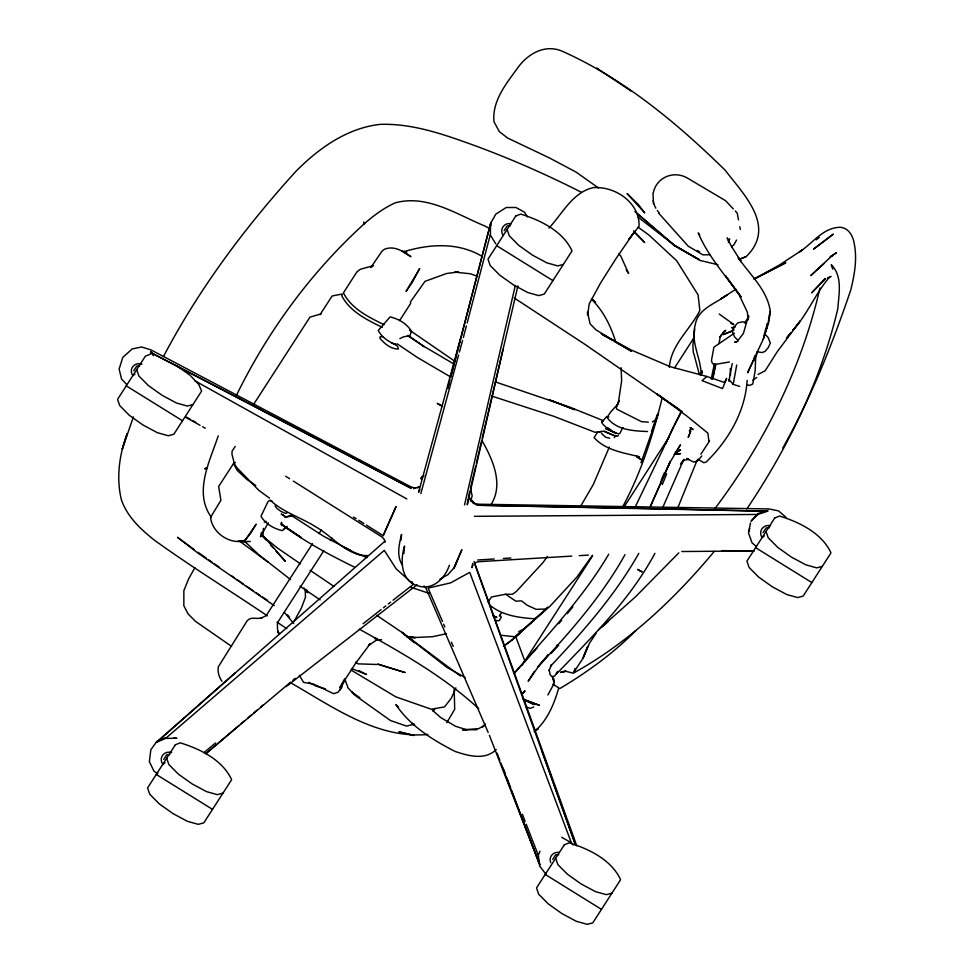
<?xml version="1.0" encoding="UTF-8"?>
<svg xmlns="http://www.w3.org/2000/svg" width="973" height="973" viewBox="0 0 973 973"><rect width="100%" height="100%" fill="white"/><g stroke="black" fill="none" stroke-linecap="round" stroke-linejoin="round"><path stroke-width="1.46" d="M701.132 374.435C700.925 357.687 690.319 341.912 695.245 324.873C697.665 308.575 716.189 303.308 727.476 294.673L721.139 298.711L735.953 289.176M263.403 528.351L262.892 535.454L285.296 561.324L276.15 551.229M730.431 375.14L730.285 368.439M403.892 553.503L404.525 546.06C399.952 560.691 400.779 581.805 418.889 586.16C433.374 590.161 445.16 577.95 449.38 565.204M401.022 540.173L401.569 534.432C399.125 544.235 396.4 555.547 402.104 564.729M281.306 524.143L281.525 522.392L281.854 525.578L281.306 524.143L301.338 537.668L281.306 524.143C303.977 541.329 329.215 554.707 354.671 567.235M701.387 374.544L701.886 370.664L700.888 375.286M472.671 563.428L471.99 567.745L473 564.875M712.613 378.558L715.277 363.963M719.023 343.53L720.361 336.232M733.168 384.384L736.719 365.033M694.746 328.983L692.873 345.585L693.323 352.773M747.155 380.334C745.184 411.968 728.205 440.562 706.057 462.139L703.747 462.698L697.896 459.159M728.911 381.307L732.219 363.513M750.487 522.902L748.517 532.924L752.02 542.8L756.58 546.717M749.113 531.197L749.672 528.327M748.833 315.982L748.067 319.886L747.41 312.272L739.2 294.965L725.457 275.712L741.134 296.984C726.089 276.21 708.32 256.787 698.213 232.912L699.721 235.101M754.841 355.887L753.284 361.421L755.097 356.969L747.592 372.72L763.294 339.103L767.733 323.985M768.305 321.212L770.312 311.506C767.405 289.784 749.928 274.897 738.203 257.626L741.377 261.895L731.416 246.388L727.196 237.899L728.911 241.73L729.58 238.92L728.388 242.557M711.202 378.996L714.34 364.109M819.984 287.935C801.74 367.928 764.146 443.238 714.9 508.611M712.856 378.436L715.714 365.082M261.409 532.535L260.472 536.768L268.268 522.854M712.224 379.312L715.508 364.705M211.226 517.113C193.42 492.095 209.937 460.995 218.244 435.843M669.327 367.186C671.212 344.32 690.21 329.689 699.842 310.509L698.091 294.916L676.685 260.74L648.845 234.967L638.093 227.183M757.298 351.581L755.632 358.842L755.145 370.932L752.749 384.031L749.648 385.417L747.592 384.919M464.535 504.89L515.276 285.6M502.932 350.073L467.247 504.756L468.779 496.352L468.791 499.66L468.633 497.373M468.755 495.658L469.801 491.231M470.482 488.276L475.688 466.103M476.369 463.172L481.574 440.988M482.243 438.069L517.916 285.88M622.647 506.811C641.219 472.696 652.932 435.15 662.285 397.568M748.419 315.957L743.36 333.544L737.206 341.499L734.603 342.192L736.512 342.095M763.878 337.315L767.454 322.975M769.242 315.811L770.312 311.506L768.792 322.112L763.294 339.103M449.988 379.579L447.702 388.397L448.881 384.067M450.754 376.648L490.769 223.012L495.829 214.121L506.228 207.517L515.97 207.492L524.508 212.211L527.402 216.894M450.791 376.733L490.441 223.899L490.441 234.116L467.162 322.975M463.343 337.546L466.395 325.894M460.338 339.115L418.597 492.241L419.886 489.638M420.822 493.639L458.587 355.048M459.39 352.129L462.564 340.465M421.467 479.312L422.306 476.624L420.786 478.558L423.948 475.736M470.494 501.229L472.185 495.829L470.567 488.811M575.067 668.475L573.742 672.416L582.985 658.283L587.704 646.486L582.985 658.283L589.553 643.129L596.048 633.338M651.642 431.234L657.261 414.607M767.904 510.351L767.612 511.214L757.821 514.449L474.338 516.322M701.253 374.277L701.971 372.233L700.341 375.432M641.012 462.747L658.551 413.221M165.021 737.826L156.86 741.414L156.531 742.29L165.641 738.373L384.286 550.365L396.218 568.913L413.379 584.311L393.043 600.244M133.398 416.882L122.233 449.21L127.195 433.593C119.314 454.573 116.055 477.731 121.382 499.721C127.183 516.663 140.453 529.069 154.099 539.942C190.951 566.566 229.725 590.416 267.405 615.873M661.287 480.37L663.793 473.96M552.396 676.503L554.865 675.955L557.517 671.419M383.155 535.661L395.962 506.775L383.155 535.661L366.444 525.128M539.577 863.525L538.276 855.291L539.991 851.217M609.353 447.033L593.335 484.445L580.394 506.69M616.152 407.565L619.156 400.584L616.152 407.565L616.955 409.268L641.535 421.674L648.334 422.16M650.195 506.982L670.239 461.543L649.903 507.468M457.869 559.207L454.099 567.818L447.969 574.629L439.93 579.215M455.838 687.862L451.326 698.188L444.515 706.909L431.234 709.22L395.792 696.838L351.071 670.056M697.155 460.132L677.39 508.83M665.423 444.247L673.498 426.697M662.662 507.711L683.824 459.353M236.147 395.938C267.611 331.367 311.263 271.795 364.522 223.571C373.814 215.447 383.824 208.015 395.099 202.883C426.965 194.101 456.775 214.449 485.077 226.113L490.392 228.947M556.507 673.9C592.472 636.561 630.09 599.587 654.902 553.357M663.829 475.408L670.592 461.336L680.504 444.758L677.026 450.158M721.346 334.736C717.442 342.241 723.316 330.65 725.773 330.321L722.55 333.435M299.27 675.286L303.6 682.401L313.415 684.08L333.63 693.676L337.753 692.375L339.881 690.003L344.393 680.991M163.488 356.532C198.723 289.37 244.551 227.95 295.427 171.856C318.268 148.541 346.826 128.108 380.078 124.374C413.318 123.267 445.038 134.882 475.833 145.986C511.907 159.341 547.167 174.872 581.453 192.301M674.167 425.408L681.635 411.725M635.101 507.213L681.392 410.886M344.795 678.582L339.759 687.826L355.656 663.221L369.898 644.126M622.975 427.536L620.129 432.79A10.752 2.712 32.8 0 1 608.721 429.215A10.752 2.712 32.8 0 1 602.992 421.2M293.907 621.625L301.387 608.04L305.473 597.227L305.23 589.808M736.561 240.039L733.946 244.734L731.66 246.704M194.892 567.721L188.762 578.582L183.848 590.647L183.848 605.778L188.13 613.975L195.488 621.358L231.598 646.376M782.779 448.03C810.959 398.054 832.316 344.26 850.779 290.003C854.367 275.274 857.237 259.84 854.428 244.734C853.357 236.877 849.32 228.168 840.441 227.293C823.061 227.293 812.808 243.408 799.453 251.922L802.543 249.781L779.677 264.875L754.78 278.789L785.758 262.795L753.698 279.02M446.826 722.684L454.695 709.256L454.184 688.993M638.799 553.345C615.24 595.123 583.362 631.234 550.694 666.043L551.363 664.729L549.04 670.738L549.246 669.862L550.11 674.727L553.698 678.436L553.978 682.693L552.992 678.57L554.16 681.587L553.734 684.214L547.872 694.965M625.007 554.646C601.873 596.194 570.263 631.866 538.154 666.602L548.419 654.586L538.774 665.994L528.157 681.295L534.311 671.455M608.697 554.233C582.876 598.261 547.264 634.98 514.182 673.438M747.641 318.548L744.625 322.914M709.548 440.939L700.901 454.184M253.539 404.5L309.925 317.162L321.224 313.853M399.611 320.604L410.679 303.369L410.411 301.958L424.982 281.355L446.595 273.486L458.514 271.966L454.805 272.124L470.494 273.79L477.524 276.405M133.715 370.822L136.755 366.103L139.735 366.067M235.235 446.364L232.024 451.35L232.012 454.44L234.457 463.805L236.634 467.417L258.672 490.197L269.472 498.14M320.056 314.68L332.097 295.999L342.131 294.016M233.921 462.868L233.484 463.537L237.217 470.409L247.166 479.64L255.741 485.454M342.387 294.466L341.681 295.561C349.623 311.445 367.003 319.849 382.267 327.378M504.136 230.674L507.176 225.943L510.156 225.906M163.719 759.427L166.76 754.695L169.74 754.659M312.491 543.7L266.067 615.812L260.594 618.281L262.126 617.746C257.2 619.728 250.803 615.958 247.033 620.993L218.402 666.687C217.356 671.808 219.034 677.111 221.966 681.319M318.998 533.581L321.443 529.786M323.814 550.73L277.402 622.842L277.475 628.753L278.874 634.177L277.84 631.441L279.433 633.824M330.321 540.611L331.951 538.081M491 504.61C504.014 484.274 492.606 459.122 481.878 440.404M499.319 616.116L501.545 612.662M614.255 437.68L615.739 435.369M674.678 367.733L694.406 337.108M522.014 665.386L592.642 555.741M623.851 507.286L669.01 437.169M639.431 570.519L642.168 571.917L637.583 569.412L639.468 570.458M763.075 532.645L766.116 527.925L769.096 527.877M552.688 859.427L555.729 854.708L558.709 854.671M488.13 602.117L491.438 596.996L505.571 594.248L512.394 594.308L516.286 591.535L543.043 562.528L547.349 556.471M701.788 455.96L697.386 461.202L693.554 462.041L686.597 458.453L688.811 459.402L684.274 460.229L680.601 464.085L683.022 460.533M370.81 267.563L382.073 251.07L384.444 249.258C394.138 245.293 403.272 251.326 410.898 256.702L402.044 251.083L406.714 252.007L403.807 252.481M746.814 509.001C787.656 448.103 820.981 380.346 837.802 308.794C838.835 294.016 842.886 276.32 831.295 264.741L832.754 269.193M674.873 453.309L676.308 451.217M746.291 256.544L739.273 259.39L746.291 256.544C776.624 226.685 744.126 194.965 725.031 170.068C677.062 123.17 624.301 79.044 562.637 51.411C545.354 43.651 527.95 53.6 517.843 67.684C506.325 83.581 491.949 100.839 493.98 121.722L499.356 131.647L507.565 138.008L549.611 158.027L576.247 172.197L598.456 187.971M592.399 555.303L576.892 577.074L550.134 606.082L513.537 638.361L521.297 631.343M156.86 741.414L150.851 749.709L149.343 761.652L153.941 771.115L157.662 773.693M433.204 711.324L434.773 709.22M548.918 228.156C562.26 213.902 572.452 192.532 592.995 187.667C614.96 185.855 639.93 202.639 639.066 226.174L628.935 239.236L633.958 232.498L615.727 259L600.596 282.948L589.212 303.856L587.619 315.143L587.522 312.187L590.1 323.839L595.95 329.859L631.441 351.253L614.401 341.487M601.825 422.112L606.702 416.529L608.794 417.003M790.1 333.666L786.415 338.263L790.903 332.693M792.861 330.212C807.675 314.23 815.483 293.08 829.787 276.867L827.464 278.387L831.112 276.405M714.328 551.338C674.386 599.259 628.217 642.922 573.304 673.182L565.422 671.2L562.832 671.711M792.703 330.455L800.22 321.017L777.22 351.776L765.192 370.737L758.003 374.459M339.881 690.003L341.827 687.656L341.511 684.992M567.247 613.622L572.866 606.86M514.389 673.061L537.449 647.532M522.902 693.275L525.019 690.806L522.148 693.858M558.672 623.717L561.628 620.385M765.204 330.017L766.87 328.144M755.985 515.714L751.071 521.163L757.821 514.449M369.959 643.919L368.512 645.513L376.162 640.343L381.611 639.699M551.229 653.236L558.599 645.513L556.459 645.367M678.813 552.859L635.685 596.644L601.472 627.135M485.381 723.985L482.34 727.001L483.958 725.809L478.594 728.655L462.467 729.799L476.855 729.714M635.892 630.516C613.379 653.297 587.254 672.221 559.791 688.568M283.727 529.507L287.023 526.429L282.279 530.638C273.936 528.704 265.301 523.815 260.983 516.237L267.94 501.74L269.606 500.426L271.978 500.973M516.444 636.135L524.532 628.582L518.597 631.659M503.576 646.254L513.33 639.018L547.933 607.237L523.523 629.324M824.034 263.525L810.777 275.578L832.645 255.206L830.419 256.787M516.189 636.184L524.532 628.582M706.824 376.466L702.092 380.662L722.525 388.58L726.661 378.351L724.471 382.462L706.824 376.466L670.142 366.663L631.258 350.037L601.265 333.8M235.332 672.781L156.531 742.29L385.028 541.122M205.814 753.649L238.993 725.481M241.28 723.547L244.722 720.628M248.151 717.709L251.581 714.802M253.868 712.856L257.31 709.949M260.74 707.03L263.026 705.084M206.069 753.528L290.538 682.207M292.849 680.261L295.16 678.303M598.614 629.689L608.113 621.662M203.892 752.701L215.519 742.971M363.124 623.681L381.075 609.621M383.471 607.748L385.855 605.875M388.251 603.99L390.647 602.117M286.147 686.634L417.125 584.737M609.706 438.203L605.644 437.266L601.484 433.411M618.463 435.381L617.296 436.293L613.987 435.527L604.136 431.294L594.892 432.231L553.649 416.249L492.07 396.169M816.128 239.857L819.23 237.436M496.23 749.502C485.332 760.643 467.928 755.826 455.096 751.424C432.596 739.979 410.107 725.943 395.853 704.537L398.492 707.043M371.625 266.943L373.243 265.702L360.338 269.278L356.86 271.929L343.42 292.861C351.362 308.745 368.743 317.162 384.007 324.69M235.369 462.443L233.046 464.218L218.645 486.512L220.92 500.28L210.582 517.32C211.968 532.827 230.187 545.075 244.977 540.611L256.167 524.155L250.681 533.216L243.7 541.742L238.312 540.745L244.977 540.611L243.7 541.742L250.219 541.426M830.212 256.836L836.5 252.7L831.745 255.935M734.347 333.216L713.902 347.179L711.494 360.338L712.102 362.783L713.902 364.62L729.422 361.98M503.734 646.133L513.33 639.018M674.143 454.355L680.504 449.684L676.527 452.542M534.274 731.647C547.215 720.823 554.294 703.82 558.757 687.802L552.895 684.25M132.766 375.736L134.967 374.191M162.771 764.328L164.972 762.783M762.127 537.546L764.328 536.001M752.834 380.139L756.775 377.463M417.429 487.874L418.962 486.889L413.586 488.665M652.36 421.99L655.437 419.995M732.462 328.448L735.247 326.721L731.501 327.694M399.879 338.628L403.394 336.877L409.974 335.551L411.409 331.294C407.079 323.729 398.444 318.828 390.112 316.894L378.229 330.504C381.708 337.169 388.738 341.803 395.512 344.612L391.499 342.812M534.554 730.966L538.288 728.716L534.384 731.051M207.456 467.356L204.719 468.937L207.419 467.478M561.53 671.954L560.521 672.477L565.982 671.212L563.014 671.711M734.019 329.981L722.988 334.615L731.331 331.598M536.305 617.843L534.104 618.755C518.524 617.636 502.482 615.532 490.015 605.267M264.23 522.1L266.128 521.346M150.231 354.245L145.366 356.167L117.563 399.344L119.728 405.632L129.275 415.264L143.007 425.019L157.407 432.717L168.256 435.746L173.814 434.262L201.63 391.085L198.747 384.359L189.905 375.164L176.186 365.41M533.703 707.03L529.896 708.368L525.919 706.666M475.213 562.735L478.169 561.737L571.735 556.106M291.085 515.276L284.882 517.344L292.411 515.787L291.085 515.276L323.96 536.476L351.387 550.815M757.955 513.537L765.058 511.263M287.035 512.868L285.332 513.355L281.124 511.506L276.867 508.417L275.055 505.887M563.355 264.425L557.797 265.909L546.935 262.88L532.535 255.181L518.816 245.415L509.268 235.794L507.103 229.506M192.934 404.573L187.375 406.069L176.527 403.041L162.126 395.33L148.395 385.576L138.847 375.943L136.682 369.655M822.294 566.395L816.724 567.879L805.875 564.851L791.475 557.152L777.755 547.398L768.208 537.765L766.031 531.477M222.939 793.165L217.38 794.661L206.531 791.633L192.131 783.922L178.4 774.167L168.864 764.547L166.687 758.247M611.908 893.178L606.337 894.661L595.488 891.633L581.088 883.934L567.368 874.18L557.821 864.547L555.644 858.259M601.655 431.343L597.41 432.462L594.114 437.607C605.486 450.353 623.815 452.871 639.48 456.763M414.644 724.155L406.483 726.089L390.441 720.519L354.573 694.99L347.446 687.242M403.807 251.727C429.494 243.858 458.465 242.058 482.292 256.544M446.461 633.703L432.596 636.683L416.882 637.437L406.69 636.573L415.41 637.911M427.889 734.457C376.928 739.237 332.413 706.593 290.404 682.62M477.694 559.986L494.308 558.989M503.369 558.453L510.922 557.991M579.276 555.644L588.337 555.096M545.975 609.025L536.135 609.341L527.074 605.194L521.625 600.913L515.799 601.144L505.571 594.248M367.612 555.583C347.081 556.021 333.009 536.755 316.48 527.281C301.435 517.612 283.605 512.589 270.251 500.256M710.302 254.707L702.895 254.865L688.215 246.193L658.672 213.148M681.805 551.521L754.087 550.961M165.641 738.373L176.891 738.276L173.887 737.984M722.039 550.864L753.941 550.84L722.027 550.657M376.782 664.474L358.04 663.854L355.559 662.199M377.427 638.653L374.666 638.543L377.366 638.677M382.644 336.743L380.236 336.622L379.896 338.203C384.371 343.676 391.012 349.21 398.407 349.003L397.653 346.546L394.649 343.676M647.507 431.526C633.593 430.954 615.885 430.054 607.091 417.466L610.436 412.297L618.171 403.673L621.65 380.869L621.078 367.685M501.083 635.272L514.255 636.707M409.597 637.169L413.951 637.741M538.604 705.206L539.334 705.303L523.559 699.295M539.334 705.303L523.438 699.453M473.729 503.321L478.813 504.221L768.974 508.928L778.546 510.886L785.929 517.21M739.723 386.439L733.216 384.347L728.972 379.652M717.977 264.705L700.256 260.509L674.836 245.573L638.337 217.38M325.517 688.872L315.641 685.929L309.037 682.353M746.376 322.866L742.861 321.808L737.741 322.878L734.469 326.721L732.341 331.27L734.518 336.865L738.385 340.769M757.481 351.873L761.981 352.53L764.948 351.496L768.22 347.665L770.348 343.116L768.171 337.522L764.304 333.617M466.663 729.762L455.559 726.284L440.733 717.587L432.499 710.351M495.415 381.939L570.154 407.298L603.418 420.689M411.19 587.388L429.142 593.36M415.167 488.251L410.533 486.658L150.949 349.891L141.62 346.984L132.146 348.966L122.78 357.419L119.12 369.035L121.54 379.056L126.709 384.493M730.93 323.51L733.934 324.629L719.229 314.024M351.606 668.585L366.517 674.459L358.842 670.592M356.641 553.382L366.943 557.675M604.136 431.294L613.987 435.527M493.129 615.836L496.826 617.417L493.335 615.933M523.438 699.623L534.469 704.61L524.909 700.098M344.138 547.349L358.83 554.683M186.402 417.162L190.404 419.363M193.068 420.822L195.731 422.282M359.353 629.19C401.083 652.409 443.481 676.101 478.716 708.709M465.24 677.549L446.96 667.393L401.752 632.243L376.636 615.277M453.759 363.914L422.537 345.537L408.052 335.332M194.685 380.686L406.799 498.942M185.551 417.235L200 425.286M202.627 426.758L205.254 428.217M450.779 377.062L417.125 357.322L397.008 343.712M561.701 837.303L571.37 842.776L573.133 845.026M602.603 334.736L611.786 339.991M636.658 457.091L641.9 460.107L636.561 455.923M664.291 472.671L666.639 474.058L662.345 484.445L660.776 481.659M442.569 406.094L437.242 403.369L442.326 406.471M697.24 250.414L699.648 251.898M496.668 245.695L552.919 280.613M755.607 547.665L811.859 582.584M126.247 385.855L182.51 420.774M545.221 874.447L601.472 909.366M212.515 809.366L156.252 774.447A32.486 8.21 32.8 0 1 157.772 772.83M353.576 517.028L356.154 518.645M358.721 520.263L363.866 523.51M285.685 476.259L289.54 478.692M293.396 481.124L382 536.987L384.128 539.297L385.053 542.241M514.267 298.018L584.785 344.247L682.024 411.518M422.537 345.537L424.337 346.716L407.748 335.697M256.458 593.056L260.119 595.464M262.552 597.069L267.441 600.292M597.884 68.876L596.753 68.134L631.161 91.085M277.135 622.246L286.828 628.655M274.24 605.632L197.689 552.883L177.475 537.315L194.418 549.781M300.56 563.902L277.548 548.079L261.895 535.527L265.97 540.015M310.071 570.287L333.934 586.415M300 586.208L320.105 599.867M409.511 330.127L454.61 361.092M240.501 582.049L242.946 583.751M246.631 586.293L252.773 590.55M359.84 697.677L354.987 694.321A23.218 22.318 31.5 0 1 351.837 691.718M208.745 559.876L212.296 562.358M214.668 563.999L219.399 567.308M679.422 409.669L657.164 394.126L686.561 415.824L707.858 433.119L708.928 441.195M231.16 575.517L234.663 577.962M236.998 579.604L239.334 581.234M198.006 552.311L206.373 558.21M239.212 540.903L268.171 562.175M290.562 579.592L259.256 555.133L244.393 541.158M460.375 676.016L401.752 632.243L414.206 642.703M411.701 722.963L414.206 724.97M637.279 213.537L674.836 245.573L699.064 259.56L674.398 245.658L634.895 211.615M634.384 232.279L644.71 242.545L633.581 230.82M618.779 253.989L620.75 255.984L628.619 273.498L626.174 269.789M475.627 504.634L468.901 497.021M152.87 353.722L150.815 351.557L150.535 352.433L153.539 355.668M733.326 208.927L725.578 200.693L687.485 178.108A23.218 22.61 31.3 0 0 653.382 192.472M735.26 210.983L737.206 213.038L738.507 219.886M591.243 299.015C603.284 310.606 610.862 326.174 615.763 341.985M271.053 545.622L273.097 547.86M287.534 614.972L289.528 617.259M284.371 612.345L293.712 623.535M424.046 585.88L426.004 588.324L488.166 732.462M539.468 865.812L545.853 874.095M303.965 588.008L307.577 592.715L306.775 589.942M472.781 502.117L471.552 500.426L472.756 502.968M490.343 235.04L495.816 243.907M364.522 223.571L363.707 222.112L364.413 223.668M500.013 614.924L501.302 617.271L499.636 619.862A10.752 2.712 32.8 0 1 495.16 620.008M411.968 581.696L413.379 584.311M442.46 621.406L428.096 588.093L450.56 582.9L469.728 572.355L571.37 842.776M443.652 624.18L444.843 626.965M451.423 642.229L453.223 646.4M489.358 735.235L539.796 864.9L511.64 790.575M515.581 636.172L525.031 661.591M522.392 814.304L525.128 821.37M526.223 824.192L538.276 855.291M497.118 753.224L499.818 760.29M500.9 763.112L539.796 864.9M503.138 768.147L505.267 773.754M506.86 777.962L510.582 787.777M474.094 561.457L576.819 845.926M474.325 562.82L575.505 844.929M542.241 751.752L575.529 844.978M699.173 373.851L693.773 353.381M739.808 226.733L740.331 229.47M653.005 193.177L653.503 204.002M490.769 223.012L490.83 225.931M132.219 374.69A7.82 7.553 18.1 0 1 141.985 364.267M503.223 235.454A7.82 7.553 18.1 0 1 511.348 223.766M762.005 537.327A7.82 7.553 18.1 0 1 760.667 533.459A7.82 7.553 18.1 0 1 770.567 525.809M550.706 862.613A7.82 7.553 18.1 0 1 558.964 852.397M163.148 764.608A7.82 7.553 18.1 0 1 171.625 752.64M347.702 686.293A23.218 22.318 31.5 0 1 345.062 678.631M659.013 212.588A23.218 22.61 31.3 0 1 657.31 210.496M655.826 208.161A23.218 22.61 31.3 0 1 653.187 200.535M611.068 429.993A8.429 2.128 32.8 0 1 607.468 427.561M689.541 430.358L689.48 431.075L690.866 429.92L689.541 430.358M690.599 431.38L688.3 437.303L690.599 431.38M461.761 549.927L454.099 567.818L461.761 549.927M419.618 268.633L412.394 282.146L406.069 291.438L419.618 268.633M515.787 216.006L487.984 259.183L490.149 265.471L499.696 275.104L513.416 284.858L527.816 292.557L538.677 295.597L544.235 294.101L572.039 250.925C563.002 231.185 540.55 220.202 520.652 214.084L515.787 216.006M175.371 744.759L147.568 787.935L149.745 794.223L159.28 803.856L173.012 813.61L187.412 821.309L198.261 824.338L203.819 822.854L231.635 779.677C222.586 759.925 200.146 748.955 180.236 742.837L175.371 744.759M564.34 844.771L536.524 887.948L538.701 894.236L548.249 903.856L561.968 913.623L576.369 921.322L587.218 924.35L592.788 922.866L620.592 879.689C611.555 859.937 589.103 848.955 569.193 842.849L564.34 844.771M774.727 517.977L746.911 561.153L749.088 567.441L758.636 577.074L772.355 586.828L786.756 594.539L797.605 597.568L803.175 596.072L830.978 552.895C821.942 533.155 799.49 522.173 779.58 516.055L774.727 517.977M825.372 278.57L811.823 292.678L825.372 278.57M833.156 234.238L813.671 249.027L833.156 234.238M678.059 453.856L675.919 454.379L680.589 453.6L678.059 453.856M668.682 508.915L476.952 505.23L767.612 511.214L668.682 508.915M404.902 672.489L377.865 664.17L404.902 672.489M413.805 735.442L399.149 731.842L413.805 735.442M553.163 401.18L548.371 399.599L574.727 409.706L553.163 401.18M615.654 432.936L605.802 428.704L615.654 432.936M239.419 398.456L150.535 352.433L411.165 488.3L239.419 398.456M284.019 515.581L281.209 514.048L284.919 516.322L284.019 515.581M691.523 428.388L690.015 427.524L693.092 429.47L691.523 428.388M638.337 204.561L627.099 193.566L644.734 212.905L638.337 204.561M595.488 302.554L592.302 299.38L595.512 302.542"/></g></svg>
